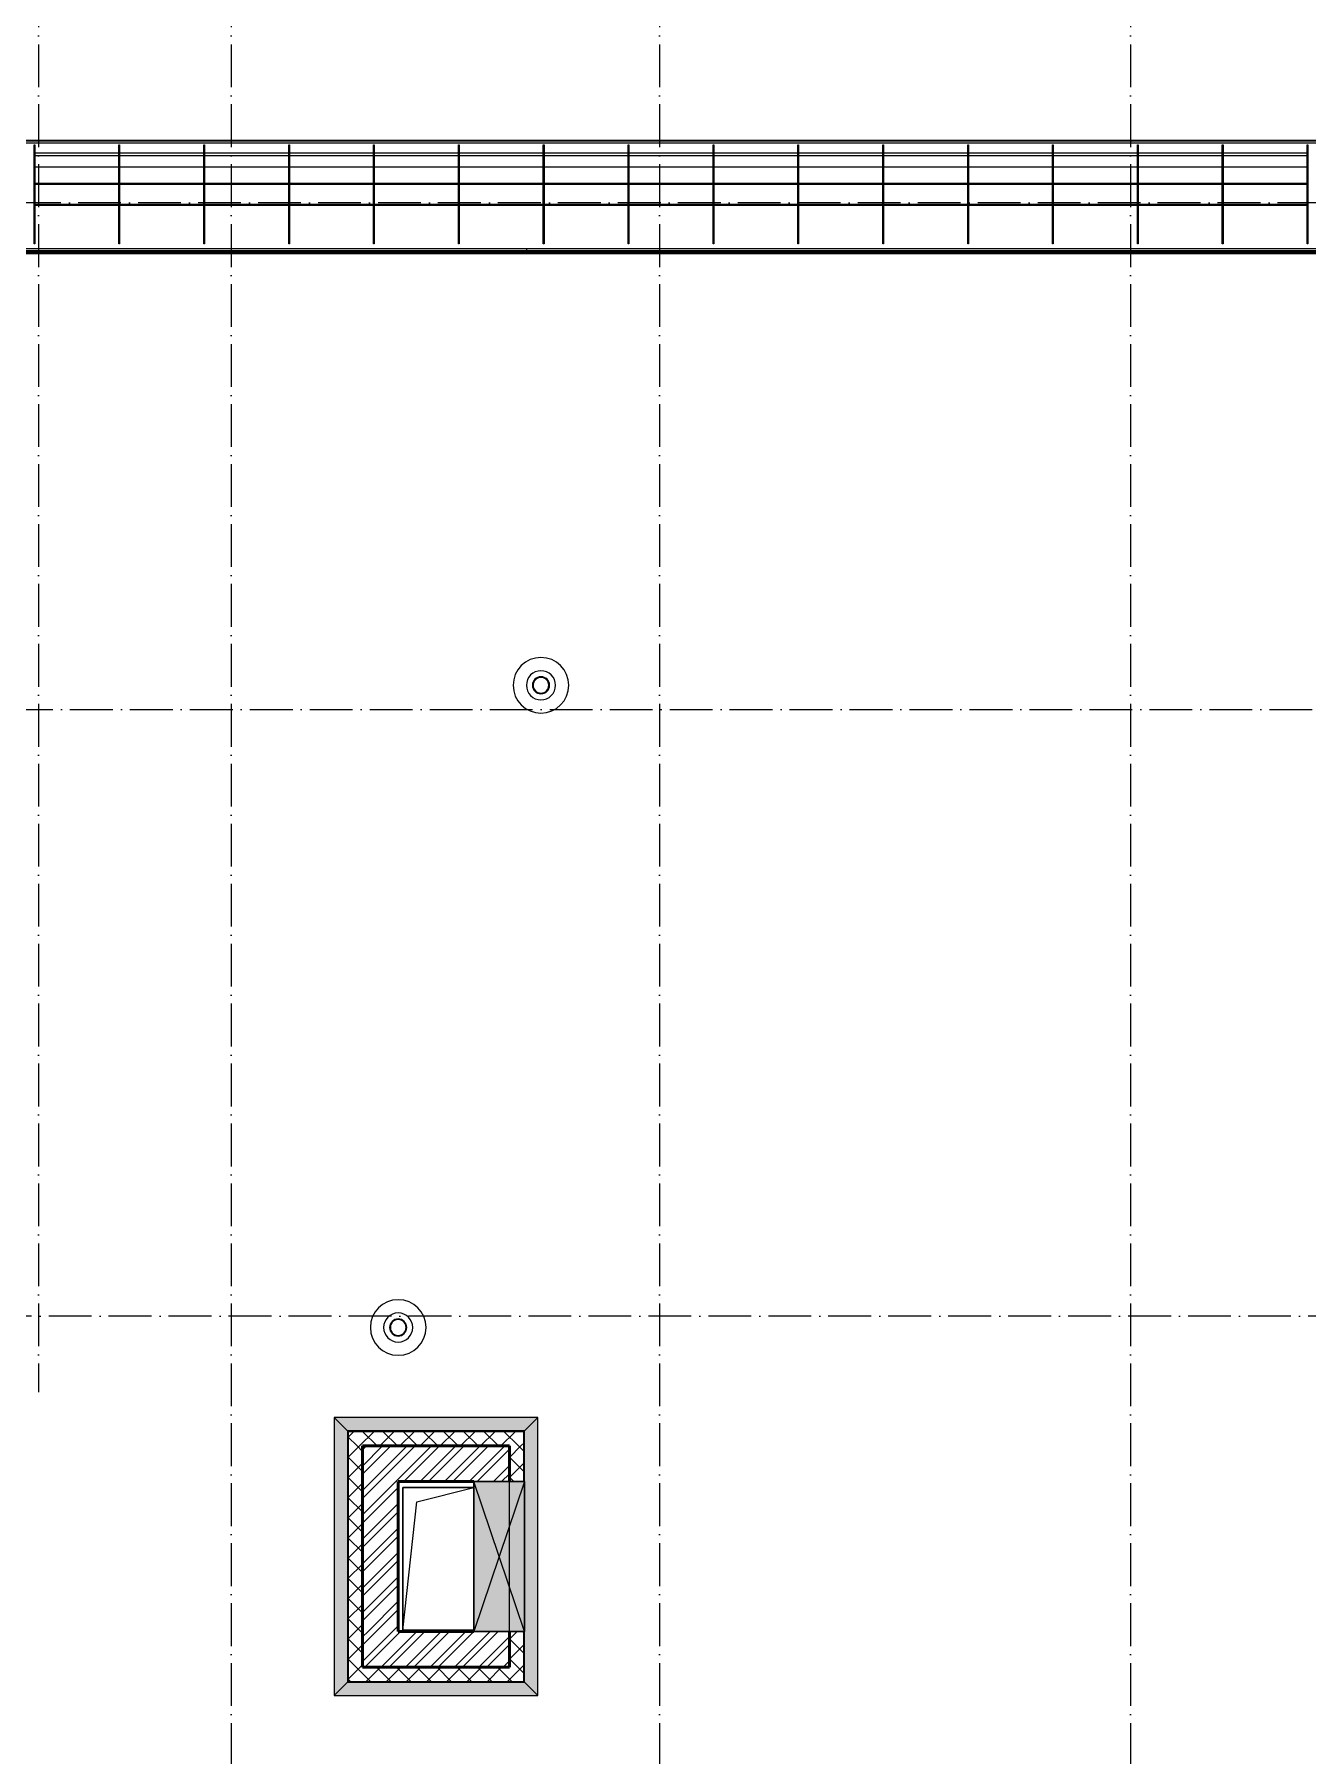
# Model space of a CAD drawing. Header units: millimetres. Extents: x -12989 to 629078, y -109036 to 555275.
# Drawn here: x 551140 to 560058, y 165486 to 177546 of the extents above; entities that cross this region are included whole.
import ezdxf

# ---------------------------------------------------------------- set-up
doc = ezdxf.new("R2010")
doc.units = ezdxf.units.MM
doc.linetypes.add('50_200_ШТРИХ_1Т_ш5_п1_п1_', pattern=[700, 500, -100, 0, -100])
for name, color, linetype, lineweight in [('A-DETL-GENF-OTLN', 7, 'Continuous', 9), ('A-FLOR-____-OTLN', 7, 'Continuous', 9), ('A-GENM-____-MCUT', 7, 'Continuous', 25), ('A-GENM-____-OTLN', 7, 'Continuous', 9), ('A-GLAZ-____-OTLN', 7, 'Continuous', 9), ('A-ROOF-____-OTLN', 7, 'Continuous', 9), ('A-WALL-____-MCUT-1', 7, 'Continuous', 9), ('A-WALL-____-MCUT-2', 7, 'Continuous', 50), ('A-WALL-____-OTLN', 7, 'Continuous', 9), ('A-WALL-____-PATT-1', 7, 'Continuous', 9), ('A-WALL-FNSH-MCUT-1', 7, 'Continuous', 9), ('S-GRID-____-OTLN-1', 7, '50_200_ШТРИХ_1Т_ш5_п1_п1_', 9)]:
    doc.layers.add(name, color=color, linetype=linetype, lineweight=lineweight)
doc.layers.add('A-GLAZ-____-OTLN-1', color=7, linetype='Continuous', lineweight=9, true_color=0xc0c0c0)
pattern_1 = [(45, (516567.8, 90784.41), (-70.71068, 70.71068), []), (135, (516567.8, 90784.41), (-70.71068, -70.71068), [])]
pattern_2 = [(45, (516567.8, 90784.41), (-85.53659, 85.53659), []), (45, (516624.82, 90784.41), (-85.53659, 85.53659), [])]

# ---------------------------------------------------------------- blocks, each defined once
blk = doc.blocks.new('141_Фартук_СКБ - 141_Фартук_СКБ_вентфасад-30031396-АР1_План отверстий 2 этажа в осях 1-64_Ю-ЯЯ')
at = {"layer": 'A-GENM-____-MCUT'}
for p, q in [((26160, 758), (0, 758)), ((0, 757), (26160, 757)), ((26160, -29), (0, -29)), ((0, -30), (26160, -30))]:
    blk.add_line(p, q, dxfattribs=at)
at = {"layer": 'A-GENM-____-OTLN'}
for p, q in [((0, 765), (26160, 765)), ((0, 752), (26160, 752)), ((0, 743), (26160, 743)), ((0, 743), (26160, 743)), ((0, -11), (26160, -11)), ((0, -12), (26160, -12))]:
    blk.add_line(p, q, dxfattribs=at)
blk = doc.blocks.new('Элемент крепления - Пластина-30015157-АР1_План отверстий 2 этажа в осях 1-64_Ю-ЯЯ')
at = {"layer": 'A-GENM-____-OTLN'}
for p, q in [((25651, 85294), (25651, 85988)), ((25651, 85988), (25656, 85988)), ((25656, 85988), (25656, 85294)), ((25656, 85294), (25651, 85294))]:
    blk.add_line(p, q, dxfattribs=at)
blk = doc.blocks.new('Швеллер - 140х58-30031487-АР1_План отверстий 2 этажа в осях 1-64_Ю-ЯЯ')
at = {"layer": 'A-GENM-____-MCUT'}
for p, q in [((-1786, 75), (-2376, 75)), ((-2376, 71), (-1786, 71)), ((-1192, 75), (-1781, 75)), ((-1781, 71), (-1192, 71)), ((-597, 75), (-1187, 75)), ((-1187, 71), (-597, 71)), ((-3, 75), (-592, 75)), ((-592, 71), (-3, 71)), ((592, 75), (2, 75)), ((2, 71), (592, 71)), ((1187, 75), (597, 75)), ((597, 71), (1187, 71)), ((1781, 75), (1192, 75)), ((1192, 71), (1781, 71)), ((2376, 75), (1786, 75)), ((1786, 71), (2376, 71)), ((2970, 75), (2381, 75)), ((2381, 71), (2970, 71)), ((3565, 75), (2975, 75)), ((2975, 71), (3565, 71)), ((4159, 75), (3570, 75)), ((3570, 71), (4159, 71)), ((4754, 75), (4164, 75)), ((4164, 71), (4754, 71)), ((5348, 75), (4759, 75)), ((4759, 71), (5348, 71)), ((5943, 75), (5353, 75)), ((5353, 71), (5943, 71)), ((6538, 75), (5948, 75)), ((5948, 71), (6538, 71)), ((-1786, -71), (-2376, -71)), ((-2376, -75), (-1786, -75)), ((-1192, -71), (-1781, -71)), ((-1781, -75), (-1192, -75)), ((-597, -71), (-1187, -71)), ((-1187, -75), (-597, -75)), ((-3, -71), (-592, -71)), ((-592, -75), (-3, -75)), ((592, -71), (2, -71)), ((2, -75), (592, -75)), ((1187, -71), (597, -71)), ((597, -75), (1187, -75)), ((1781, -71), (1192, -71)), ((1192, -75), (1781, -75)), ((2376, -71), (1786, -71)), ((1786, -75), (2376, -75)), ((2970, -71), (2381, -71)), ((2381, -75), (2970, -75)), ((3565, -71), (2975, -71)), ((2975, -75), (3565, -75)), ((4159, -71), (3570, -71)), ((3570, -75), (4159, -75)), ((4754, -71), (4164, -71)), ((4164, -75), (4754, -75)), ((5348, -71), (4759, -71)), ((4759, -75), (5348, -75)), ((5943, -71), (5353, -71)), ((5353, -75), (5943, -75)), ((6538, -71), (5948, -71)), ((5948, -75), (6538, -75))]:
    blk.add_line(p, q, dxfattribs=at)
blk = doc.blocks.new('Кровельный аэратор - 143_Кровельный аэратор-15605992-АР1_План отверстий 2 этажа в осях 1-64_Ю-ЯЯ')
at = {"layer": 'A-GENM-____-OTLN'}
for radius, start, end in [(195, 360, 180), (195, 180, 360), (102, 360, 180), (102, 180, 360), (60, 360, 180), (60, 180, 360), (55, 360, 180), (55, 180, 360)]:
    blk.add_arc((0, 0), radius, start, end, dxfattribs=at)
blk = doc.blocks.new('AR_Отверстие прямоугольное _в плите_ - AR_Отверстие прямоугольное _в плите_-30552728-АР1_План отверстий 2 этажа в осях 1-64_Ю-ЯЯ')
at = {"layer": 'A-GENM-____-OTLN'}
for p, q in [((249, 500), (-250, 500)), ((-250, 500), (-250, -500)), ((-150, 400), (249, 500)), ((-250, -500), (-150, 400)), ((-250, -500), (249, -500))]:
    blk.add_line(p, q, dxfattribs=at)
blk = doc.blocks.new('AR_Отверстие прямоугольное _в стене__БезПР - AR_Отверстие прямоугольное _в стене__БезПР-31948034-АР1_План отверстий 2 этажа в осях 1-64_Ю-ЯЯ')
at = {"layer": 'A-GLAZ-____-OTLN'}
blk.add_hatch(color=256, dxfattribs=at).paths.add_polyline_path([(525, 230), (-525, 230), (-525, -125), (525, -125), (525, 211)], flags=0)
at = {"layer": 'A-DETL-GENF-OTLN'}
for p, q in [((-525, -125), (-525, 230)), ((-525, 230), (525, 230)), ((525, 230), (-525, -125)), ((-525, 230), (525, -125)), ((525, 230), (-525, 230)), ((-525, 230), (-525, -125)), ((525, 230), (525, -125)), ((525, -125), (525, 230)), ((525, -125), (-525, -125)), ((-525, -125), (525, -125))]:
    blk.add_line(p, q, dxfattribs=at)
at = {"layer": 'A-GLAZ-____-OTLN'}
blk.add_line((525, 125), (-525, 125), dxfattribs=at)
blk = doc.blocks.new('Отлив_СКБ1 - Отлив_Шахты-30185863-АР1_План отверстий 2 этажа в осях 1-64_Ю-ЯЯ')
at = {"layer": 'A-GLAZ-____-OTLN-1'}
blk.add_hatch(color=256, dxfattribs=at).paths.add_polyline_path([(1229, -199), (1133, -103), (1133, -105), (-103, -105), (-103, -103), (-199, -199), (1135, -199)], flags=0)
at = {"layer": 'A-GLAZ-____-OTLN'}
for p, q in [((-199, -199), (-103, -103)), ((1133, -103), (1229, -199)), ((-199, -199), (1229, -199))]:
    blk.add_line(p, q, dxfattribs=at)
blk = doc.blocks.new('Отлив_СКБ1 - Отлив_Шахты-32493152-АР1_План отверстий 2 этажа в осях 1-64_Ю-ЯЯ')
at = {"layer": 'A-GLAZ-____-OTLN-1'}
blk.add_hatch(color=256, dxfattribs=at).paths.add_polyline_path([(-199, -199), (1749, -199), (1653, -103), (1653, -105), (-103, -105), (-103, -103), (-105, -105)], flags=0)
at = {"layer": 'A-GLAZ-____-OTLN'}
for p, q in [((-199, -199), (-103, -103)), ((1653, -103), (1749, -199)), ((-199, -199), (1749, -199))]:
    blk.add_line(p, q, dxfattribs=at)
blk = doc.blocks.new('3эт')
at = {"layer": 'S-GRID-____-OTLN-1', "color": 251, "ltscale": 0.6, "true_color": 0x636466}
for p, q in [((318370.7, 4029.4), (318370.7, -9616.1)), ((319720.7, 4029.4), (319720.7, -33971.9)), ((322720.7, 4029.4), (322720.7, -33971.9)), ((326020.7, 4029.4), (326020.7, -20188)), ((387845.1, -1282.4), (279101.9, -1282.4)), ((279101.9, -4832.4), (387845.1, -4832.4)), ((330925.3, -9082.4), (279101.9, -9082.4))]:
    blk.add_line(p, q, dxfattribs=at)

msp = doc.modelspace()

# ---------------------------------------------------------------- hatches: boundary and pattern name
at = {"layer": 'A-WALL-____-PATT-1'}
h = msp.add_hatch(dxfattribs=at)
h.set_pattern_fill('FP_1', color=256, style=0, pattern_type=2)
h.set_pattern_definition(pattern_1)
h.paths.add_polyline_path([(553670.1305, 167655.4504), (554567.7976, 167655.4504), (554567.7976, 167755.4504), (553337.7976, 167755.4504), (553337.7976, 167655.4504), (553437.7976, 167655.4504)], flags=0)
h = msp.add_hatch(dxfattribs=at)
h.set_pattern_fill('FP_1', color=256, style=0, pattern_type=2)
h.set_pattern_definition(pattern_1)
h.paths.add_polyline_path([(553337.7976, 166105.4504), (553437.7976, 166105.4504), (553437.7976, 167655.4504), (553337.7976, 167655.4504), (553337.7976, 166171.1392)], flags=0)
h = msp.add_hatch(dxfattribs=at)
h.set_pattern_fill('FP_3', color=256, style=0, pattern_type=2)
h.set_pattern_definition(pattern_2)
h.paths.add_polyline_path([(553687.7976, 167405.4504), (554467.7976, 167405.4504), (554467.7976, 167655.4504), (553437.7976, 167655.4504), (553437.7976, 167405.4504), (553670.1305, 167405.4504)], flags=0)
h = msp.add_hatch(dxfattribs=at)
h.set_pattern_fill('FP_1', color=256, style=0, pattern_type=2)
h.set_pattern_definition(pattern_1)
h.paths.add_polyline_path([(554567.7976, 166005.4504), (554567.7976, 166355.4504), (554467.7976, 166355.4504), (554467.7976, 166005.4504), (554553.8809, 166005.4504)], flags=0)
h.paths.add_polyline_path([(554467.7976, 167405.4504), (554567.7976, 167405.4504), (554567.7976, 167655.4504), (554467.7976, 167655.4504)], flags=0)
h = msp.add_hatch(dxfattribs=at)
h.set_pattern_fill('FP_3', color=256, style=0, pattern_type=2)
h.set_pattern_definition(pattern_2)
h.paths.add_polyline_path([(553670.1305, 166355.4504), (553687.7976, 166355.4504), (553687.7976, 167405.4504), (553437.7976, 167405.4504), (553437.7976, 166355.4504)], flags=0)
h = msp.add_hatch(dxfattribs=at)
h.set_pattern_fill('FP_3', color=256, style=0, pattern_type=2)
h.set_pattern_definition(pattern_2)
h.paths.add_polyline_path([(553670.1305, 166105.4504), (554217.7976, 166105.4504), (554217.7976, 166355.4504), (553437.7976, 166355.4504), (553437.7976, 166105.4504)], flags=0)
h = msp.add_hatch(dxfattribs=at)
h.set_pattern_fill('FP_3', color=256, style=0, pattern_type=2)
h.set_pattern_definition(pattern_2)
h.paths.add_polyline_path([(554467.7976, 166105.4504), (554467.7976, 166355.4504), (554217.7976, 166355.4504), (554217.7976, 166105.4504)], flags=0)
h = msp.add_hatch(dxfattribs=at)
h.set_pattern_fill('FP_1', color=256, style=0, pattern_type=2)
h.set_pattern_definition(pattern_1)
h.paths.add_polyline_path([(554467.7976, 166005.4504), (554467.7976, 166105.4504), (553337.7976, 166105.4504), (553337.7976, 166005.4504), (554112.0057, 166005.4504)], flags=0)

# ---------------------------------------------------------------- linework, layer by layer
at = {"layer": 'A-FLOR-____-OTLN'}
for p, q in [((551731.6613, 176615.4504), (551142.1158, 176615.4504)), ((552326.2067, 176615.4504), (551736.6613, 176615.4504)), ((552920.7522, 176615.4504), (552331.2067, 176615.4504)), ((553515.2976, 176615.4504), (552925.7522, 176615.4504)), ((554109.8431, 176615.4504), (553520.2976, 176615.4504)), ((554704.3885, 176615.4504), (554114.8431, 176615.4504)), ((555298.934, 176615.4504), (554709.3885, 176615.4504)), ((555893.4794, 176615.4504), (555303.934, 176615.4504)), ((556488.0249, 176615.4504), (555898.4794, 176615.4504)), ((557082.5703, 176615.4504), (556493.0249, 176615.4504)), ((557677.1158, 176615.4504), (557087.5703, 176615.4504)), ((558271.6613, 176615.4504), (557682.1158, 176615.4504)), ((558866.2067, 176615.4504), (558276.6613, 176615.4504)), ((559460.7522, 176615.4504), (558871.2067, 176615.4504)), ((560055.2976, 176615.4504), (559465.7522, 176615.4504)), ((540437.7976, 176045.4504), (566597.7976, 176045.4504)), ((553719.073, 167363.6689), (554217.7976, 167363.6689)), ((553719.073, 166363.6689), (553719.073, 167363.6689)), ((554217.7976, 166363.6689), (553719.073, 166363.6689))]:
    msp.add_line(p, q, dxfattribs=at)
at = {"layer": 'A-ROOF-____-OTLN'}
msp.add_line((554587.7976, 176029.8882), (554587.7976, 176045.4504), dxfattribs=at)
at = {"layer": 'A-WALL-____-MCUT-1'}
for p, q in [((553334.7976, 167760.4504), (553332.7976, 167760.4504)), ((553332.7976, 167760.4504), (553332.7976, 167758.4504)), ((554572.7976, 167758.4504), (553332.7976, 167758.4504)), ((553332.7976, 167755.4504), (553334.7976, 167755.4504)), ((553334.7976, 167760.4504), (553334.7976, 166000.4504)), ((554567.7976, 167755.4504), (553337.7976, 167755.4504)), ((553337.7976, 167755.4504), (553337.7976, 166005.4504)), ((554567.7976, 167405.4504), (554567.7976, 167755.4504)), ((554572.7976, 167760.4504), (554570.7976, 167760.4504)), ((554570.7976, 167405.4504), (554570.7976, 167760.4504)), ((554572.7976, 167755.4504), (554570.7976, 167755.4504)), ((554572.7976, 167758.4504), (554572.7976, 167760.4504)), ((554567.7976, 166005.4504), (554567.7976, 166355.4504)), ((554570.7976, 166000.4504), (554570.7976, 166355.4504)), ((553334.7976, 166005.4504), (553332.7976, 166005.4504)), ((553332.7976, 166002.4504), (554572.7976, 166002.4504)), ((553332.7976, 166002.4504), (553332.7976, 166000.4504)), ((553332.7976, 166000.4504), (553334.7976, 166000.4504)), ((553337.7976, 166005.4504), (554567.7976, 166005.4504)), ((554567.7976, 166002.4504), (554567.7976, 166000.4504)), ((554570.7976, 166000.4504), (554572.7976, 166000.4504)), ((554572.7976, 166000.4504), (554572.7976, 166002.4504))]:
    msp.add_line(p, q, dxfattribs=at)
at = {"layer": 'A-WALL-____-MCUT-2'}
for p, q in [((554467.7976, 167655.4504), (553437.7976, 167655.4504)), ((553437.7976, 167655.4504), (553437.7976, 166105.4504)), ((554467.7976, 167405.4504), (554467.7976, 167655.4504)), ((553687.7976, 167405.4504), (554217.7976, 167405.4504)), ((553687.7976, 166355.4504), (553687.7976, 167405.4504)), ((554217.7976, 166355.4504), (553687.7976, 166355.4504)), ((554467.7976, 166105.4504), (554467.7976, 166355.4504)), ((553437.7976, 166105.4504), (554467.7976, 166105.4504))]:
    msp.add_line(p, q, dxfattribs=at)
at = {"layer": 'A-WALL-____-OTLN'}
for p, q in [((551142.1158, 176715.4504), (551731.6613, 176715.4504)), ((551731.6613, 176695.4504), (551142.1158, 176695.4504)), ((551736.6613, 176715.4504), (552326.2067, 176715.4504)), ((552326.2067, 176695.4504), (551736.6613, 176695.4504)), ((552331.2067, 176715.4504), (552920.7522, 176715.4504)), ((552920.7522, 176695.4504), (552331.2067, 176695.4504)), ((552925.7522, 176715.4504), (553515.2976, 176715.4504)), ((553515.2976, 176695.4504), (552925.7522, 176695.4504)), ((553520.2976, 176715.4504), (554109.8431, 176715.4504)), ((554109.8431, 176695.4504), (553520.2976, 176695.4504)), ((554114.8431, 176715.4504), (554704.3885, 176715.4504)), ((554704.3885, 176695.4504), (554114.8431, 176695.4504)), ((554709.3885, 176715.4504), (555298.934, 176715.4504)), ((555298.934, 176695.4504), (554709.3885, 176695.4504)), ((555303.934, 176715.4504), (555893.4794, 176715.4504)), ((555893.4794, 176695.4504), (555303.934, 176695.4504)), ((555898.4794, 176715.4504), (556488.0249, 176715.4504)), ((556488.0249, 176695.4504), (555898.4794, 176695.4504)), ((556493.0249, 176715.4504), (557082.5703, 176715.4504)), ((557082.5703, 176695.4504), (556493.0249, 176695.4504)), ((557087.5703, 176715.4504), (557677.1158, 176715.4504)), ((557677.1158, 176695.4504), (557087.5703, 176695.4504)), ((557682.1158, 176715.4504), (558271.6613, 176715.4504)), ((558271.6613, 176695.4504), (557682.1158, 176695.4504)), ((558276.6613, 176715.4504), (558866.2067, 176715.4504)), ((558866.2067, 176695.4504), (558276.6613, 176695.4504)), ((558871.2067, 176715.4504), (559460.7522, 176715.4504)), ((559460.7522, 176695.4504), (558871.2067, 176695.4504)), ((559465.7522, 176715.4504), (560055.2976, 176715.4504)), ((560055.2976, 176695.4504), (559465.7522, 176695.4504))]:
    msp.add_line(p, q, dxfattribs=at)
at = {"layer": 'A-WALL-FNSH-MCUT-1'}
for p, q in [((553332.7976, 167758.4504), (553332.7976, 166002.4504)), ((554570.7976, 167760.4504), (553334.7976, 167760.4504)), ((554572.7976, 167405.4504), (554572.7976, 167758.4504)), ((554572.7976, 166002.4504), (554572.7976, 166355.4504)), ((553334.7976, 166000.4504), (554570.7976, 166000.4504))]:
    msp.add_line(p, q, dxfattribs=at)

# ---------------------------------------------------------------- block references
msp.add_blockref('3эт', (232797.0902, 177647.8646))
at = {"layer": 'A-GENM-____-OTLN', "rotation": 180}
msp.add_blockref('141_Фартук_СКБ - 141_Фартук_СКБ_вентфасад-30031396-АР1_План отверстий 2 этажа в осях 1-64_Ю-ЯЯ', (566597.7976, 176772.4504), dxfattribs=at)
at = {"layer": 'A-GENM-____-OTLN'}
for name, p in [('Элемент крепления - Пластина-30015157-АР1_План отверстий 2 этажа в осях 1-64_Ю-ЯЯ', (525485.9794, 90784.4085)), ('Элемент крепления - Пластина-30015157-АР1_План отверстий 2 этажа в осях 1-64_Ю-ЯЯ', (526080.5249, 90784.4085)), ('Элемент крепления - Пластина-30015157-АР1_План отверстий 2 этажа в осях 1-64_Ю-ЯЯ', (526675.0703, 90784.4085)), ('Элемент крепления - Пластина-30015157-АР1_План отверстий 2 этажа в осях 1-64_Ю-ЯЯ', (527269.6158, 90784.4085)), ('Элемент крепления - Пластина-30015157-АР1_План отверстий 2 этажа в осях 1-64_Ю-ЯЯ', (527864.1613, 90784.4085)), ('Элемент крепления - Пластина-30015157-АР1_План отверстий 2 этажа в осях 1-64_Ю-ЯЯ', (528458.7067, 90784.4085)), ('Элемент крепления - Пластина-30015157-АР1_План отверстий 2 этажа в осях 1-64_Ю-ЯЯ', (529053.2522, 90784.4085)), ('Элемент крепления - Пластина-30015157-АР1_План отверстий 2 этажа в осях 1-64_Ю-ЯЯ', (529647.7976, 90784.4085)), ('Элемент крепления - Пластина-30015157-АР1_План отверстий 2 этажа в осях 1-64_Ю-ЯЯ', (530242.3431, 90784.4085)), ('Элемент крепления - Пластина-30015157-АР1_План отверстий 2 этажа в осях 1-64_Ю-ЯЯ', (530836.8885, 90784.4085)), ('Элемент крепления - Пластина-30015157-АР1_План отверстий 2 этажа в осях 1-64_Ю-ЯЯ', (531431.434, 90784.4085)), ('Элемент крепления - Пластина-30015157-АР1_План отверстий 2 этажа в осях 1-64_Ю-ЯЯ', (532025.9794, 90784.4085)), ('Элемент крепления - Пластина-30015157-АР1_План отверстий 2 этажа в осях 1-64_Ю-ЯЯ', (532620.5249, 90784.4085)), ('Элемент крепления - Пластина-30015157-АР1_План отверстий 2 этажа в осях 1-64_Ю-ЯЯ', (533215.0703, 90784.4085)), ('Элемент крепления - Пластина-30015157-АР1_План отверстий 2 этажа в осях 1-64_Ю-ЯЯ', (533809.6158, 90784.4085)), ('Элемент крепления - Пластина-30015157-АР1_План отверстий 2 этажа в осях 1-64_Ю-ЯЯ', (534404.1613, 90784.4085)), ('Швеллер - 140х58-30031487-АР1_План отверстий 2 этажа в осях 1-64_Ю-ЯЯ', (553517.7976, 176425.4504)), ('Кровельный аэратор - 143_Кровельный аэратор-15605992-АР1_План отверстий 2 этажа в осях 1-64_Ю-ЯЯ', (554687.7976, 172985.4504)), ('Кровельный аэратор - 143_Кровельный аэратор-15605992-АР1_План отверстий 2 этажа в осях 1-64_Ю-ЯЯ', (553687.7976, 168485.4504)), ('AR_Отверстие прямоугольное _в плите_ - AR_Отверстие прямоугольное _в плите_-30552728-АР1_План отверстий 2 этажа в осях 1-64_Ю-ЯЯ', (553969.073, 166863.6689))]:
    msp.add_blockref(name, p, dxfattribs=at)
at = {"layer": 'A-GLAZ-____-OTLN'}
for name, p, rotation in [('Отлив_СКБ1 - Отлив_Шахты-30185863-АР1_План отверстий 2 этажа в осях 1-64_Ю-ЯЯ', (554467.7976, 167655.4504), 180), ('Отлив_СКБ1 - Отлив_Шахты-32493152-АР1_План отверстий 2 этажа в осях 1-64_Ю-ЯЯ', (553437.7976, 167655.4504), 269.9999999999998), ('Отлив_СКБ1 - Отлив_Шахты-32493152-АР1_План отверстий 2 этажа в осях 1-64_Ю-ЯЯ', (554467.7976, 166105.4504), 89.99999999999984), ('AR_Отверстие прямоугольное _в стене__БезПР - AR_Отверстие прямоугольное _в стене__БезПР-31948034-АР1_План отверстий 2 этажа в осях 1-64_Ю-ЯЯ', (554342.7976, 166880.4504), 270)]:
    msp.add_blockref(name, p, dxfattribs=dict(at, rotation=rotation))
msp.add_blockref('Отлив_СКБ1 - Отлив_Шахты-30185863-АР1_План отверстий 2 этажа в осях 1-64_Ю-ЯЯ', (553437.7976, 166105.4504), dxfattribs=at)

doc.saveas('drawing.dxf')
